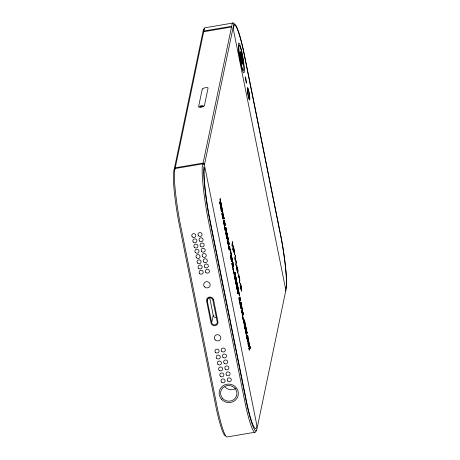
<?xml version="1.0" encoding="UTF-8"?>
<svg xmlns="http://www.w3.org/2000/svg" width="460" height="460" viewBox="0 0 460 460"><rect width="100%" height="100%" fill="white"/><g stroke="black" fill="none" stroke-linecap="round" stroke-linejoin="round"><path stroke-width="0.69" d="M221.145 204.723L220.742 202.32L221.116 204.786L220.771 202.86L221.036 204.378M223.468 216.246L223.06 213.837L223.439 216.309L223.088 214.383L223.359 215.901M228.16 239.568L227.729 237.17L228.131 239.625L227.786 237.699L228.051 239.223M236.75 282.262L236.348 279.852L236.727 282.319L236.377 280.393L236.641 281.917M238.895 292.893L238.487 290.484L238.867 292.957L238.516 291.03L238.786 292.548M246.859 332.476L246.456 330.067L246.83 332.54L246.485 330.608L246.75 332.131M204.183 29.216A47.449 5.175 80.4 0 0 203.423 29.538L173.408 173.224A47.449 5.175 80.4 0 0 178.52 220.915L216.539 409.808A47.449 5.175 80.4 0 0 225.469 435.942M233.065 23L205.235 27.732A48.737 5.313 80.4 0 0 204.458 28.06L174.42 171.867A48.737 5.313 80.4 0 0 179.67 220.857L217.77 410.153A48.737 5.313 80.4 0 0 226.941 437L254.765 432.268M220.087 199.91L220.254 199.111M221.835 207.046L221.95 207.305M222.22 215.55L222.387 214.757L222.669 217.143L222.37 216.315M222.789 218.626L222.933 219.006M223.98 218.184L224.06 217.798L223.928 219.236L223.577 216.418L223.98 218.172M207.31 300.961A2.806 2.691 11.8 0 1 209.53 297.839A2.806 2.691 11.8 0 1 212.819 300.029L217.195 321.764A2.806 2.691 11.8 0 1 214.975 324.886A2.806 2.691 11.8 0 1 211.686 322.702L207.31 300.961L207.874 298.281M224.882 228.775L224.952 228.419C226.015 233.162 224.514 229.753 224.98 227.407L225.417 230.264L225.291 229.942M225.475 231.259L225.779 232.536M226.97 234.128L226.889 234.514L227.021 233.076L227.372 235.894L226.97 234.14M228.631 240.816L228.746 241.074M211.686 322.702L213.227 315.336L209.559 297.103M231.098 253.052L231.207 253.31M231.207 254.087L231.242 255.553L231.374 254.915M231.311 254.397L231.495 255.294M231.368 261.24L231.506 261.619M232.225 264.81L231.995 263.661M232.283 265.305L231.926 263.298L232.398 265.661M233.019 262.602L233.134 262.867M232.863 268.445L232.587 265.667L232.978 267.91L232.524 266.691M234.266 274.948L234.571 276.23M236.13 284.2L235.899 283.049M236.187 284.694L235.83 282.687L236.302 285.05M237.705 287.46L237.814 286.12L238.13 289.202L237.705 287.465M237.538 291.674L237.613 291.318C238.665 296.01 237.182 292.709 237.636 290.306L238.079 293.164L237.952 292.842M239.298 295.372L239.355 295.884L239.487 294.446L239.407 294.831C238.803 291.525 239.338 296.763 239.292 294.25M239.942 297.005L240.057 297.263M239.93 302.059L239.844 303.347L240.057 302.318L239.533 301.467L239.367 298.891L239.154 299.914L239.24 300.351L239.418 299.5L239.539 301.829L239.93 302.047M240.114 304.451L240.183 304.094L240.545 305.888L240.212 303.082L239.993 304.106L240.499 306.383M240.844 308.327L240.988 308.706M242.207 308.257L242.322 308.522M242.88 318.211L242.604 315.439L242.995 317.676L242.523 316.457M246.278 328.963L246.359 328.578L246.226 330.016L245.876 327.198L246.278 328.952M246.117 334.305L245.841 331.528L246.238 333.764L245.766 332.546M248.871 342.435L248.641 341.285M248.923 342.93L248.572 340.923L249.038 343.281M249.504 346.07L249.228 343.292L249.625 345.529L249.147 344.31M256.72 430.077L286.591 286.775A47.449 5.175 80.4 0 0 281.48 239.085L243.461 50.197A47.449 5.175 80.4 0 0 233.778 24.38L203.763 168.067A47.449 5.175 80.4 0 0 208.874 215.757L246.893 404.645A47.449 5.175 80.4 0 0 256.577 430.462L256.72 430.077L255.541 431.94A48.737 5.313 80.4 0 1 245.594 405.421L207.494 216.125A48.737 5.313 80.4 0 1 202.245 167.135L232.288 23.333A48.737 5.313 80.4 0 1 234.571 24.644M203.28 29.923L204.303 28.474M174.167 169.263L175.191 167.831L203.015 163.099L204.522 164.099M174.018 169.97L175.041 168.538L202.866 163.812L204.372 164.812M285.303 290.984L285.982 290.03M203.768 31.033L231.593 26.3M203.619 31.74L231.443 27.013M225.118 224.865L225.475 225.388L224.894 224.618L225.003 223.054L225.118 224.854M226.096 228.16L226.113 229.224L226.101 228.171M239.292 295.36L239.005 293.066L239.269 293.9M223.744 223.117C224.164 225.521 223.405 219.035 223.928 224.273L223.537 220.984L223.755 221.542M222.128 210.053L222.266 210.387L221.984 208.397L222.203 210.726L222.036 208.823L222.209 209.352M228.407 245.416L228.246 244.892L228.551 246.819L228.206 244.151L228.47 246.376L228.436 245.582M225.112 229.919L225.256 230.42L225.262 230.017M237.774 292.825L237.918 293.319L237.923 292.922M224.589 222.312L224.767 222.841L224.52 221.185L224.836 223.295L224.543 220.196L224.532 222.249M226.55 232.053L226.728 232.576L226.475 230.92L226.797 233.03L226.446 230.218L226.492 231.989M223.681 223.077L223.462 220.518L224.066 223.531L223.842 221.708M244.433 324.817L244.266 324.001L244.645 325.668L244.231 323.575L244.536 326.255L244.231 324.329L244.455 325.812L244.427 325.019M229.799 248.199L230.121 249.389L229.62 246.042L229.695 247.888M230.305 250.947L230.615 252.448L230.287 249.659L230.517 251.539L230.287 250.315L230.31 250.746M233.18 265.23L233.49 266.731L233.191 263.959L233.392 265.822L233.162 264.603L233.185 265.029M220.495 207.029L220.817 208.219L220.317 204.873L220.386 206.718M221.191 210.507L221.484 211.692L221.018 208.357L221.087 210.197M224.376 226.32L224.698 227.51L224.198 224.164L224.273 226.009M242.909 313.57L243.219 315.071L242.891 312.277L243.139 314.145L242.805 312.495L243.19 313.898L242.891 312.938L242.914 313.369M235.658 280.485L235.422 279.703L235.727 282.446L235.284 280.059L235.629 281.991L235.681 280.841M230.977 259.106L231.299 260.297L230.799 256.95L230.868 258.796M220.242 200.669L220.512 201.52L220.185 198.542C219.529 201.135 221.323 203.383 220.426 199.72M226.349 234.203L226.021 232.582L225.808 233.611L226.366 236.4L226.09 233.157L226.389 235.117L226.372 234.588M235.14 277.897L234.813 276.276L234.6 277.299L235.163 280.088L234.882 276.851L235.186 278.812L235.163 278.277M235.491 275.977L235.623 276.926L235.296 275.212L235.698 277.386L235.388 274.919L235.761 276.926L235.48 275.379L235.497 275.73M235.974 278.386L236.112 279.341L235.779 277.621L236.181 279.795L235.871 277.334L236.244 279.335L235.963 277.788L235.98 278.139M221.375 205.856L221.513 206.804L221.179 205.091L221.588 207.264L221.271 204.798L221.645 206.804L221.346 205.252L221.381 205.608M221.984 209.967C221.392 206.758 222.646 214.354 222.272 209.461M237.245 283.906L236.923 282.279L237.475 286.517L237.187 283.86M235.945 388.372A8.199 7.854 11.8 0 1 224.957 386.986M216.516 317.521A2.806 2.691 11.8 0 1 213.227 315.336M236.917 288.27L237.354 290.427L237.061 287.805L236.917 288.27M241.655 289.909L241.586 290.967L240.367 284.901L241.494 291.163L240.195 285.97L240.177 283.17L240.511 283.538A3.789 0.414 80.4 0 1 240.971 285.142L241.655 289.909M228.033 243.018L228.12 243.547L227.7 241.46L228.011 244.139L227.74 241.88L228.033 243.018M241.483 311.012L241.77 312.282L241.523 310.034L241.845 312.702L241.402 310.598L241.483 311.012M243.104 319.056L243.466 320.747L243.144 318.078L243.386 320.327L243.024 318.642L243.104 319.056M246.341 335.144L246.623 336.415L246.382 334.167L246.704 336.835L246.261 334.736L246.341 335.144M249.728 346.909L250.09 348.599L249.768 345.931L250.01 348.18L249.648 346.501L249.728 346.909M244.041 323.23L243.576 321.77L243.553 321.229L243.903 323.07L243.788 320.913L244.041 323.23M247.279 339.319L246.813 337.864L246.79 337.318L247.146 339.164L247.026 337.002L247.279 339.319M249.435 350.043L248.975 348.588L248.952 348.047L249.303 349.887L249.188 347.731L249.435 350.043M226.475 236.457L226.929 238.751L226.653 236.037L226.861 238.274L226.475 236.457M244.622 326.617L245.077 328.911L244.8 326.203L244.979 328.457L244.622 326.617M233.582 271.67L234.1 274.407L233.732 270.9L233.582 271.67M234.836 254.012L234.663 254.84L233.208 248.779L232.921 250.142L232.622 248.653L233.318 245.318L234.836 254.012M222.807 217.183C222.513 218.356 221.812 214.521 222.318 214.182L222.807 217.183M221.087 204.039L220.823 202.733L221.087 204.039M223.405 215.556L223.14 214.256L223.405 215.556M228.097 238.878L227.838 237.573L228.097 238.878M231.449 255.996L231.903 258.393L231.449 255.996M236.498 265.983L236.894 269.928L237.969 273.775L237.774 269.267L236.693 265.414L236.498 265.983M236.693 281.572L236.428 280.267L236.693 281.572M238.832 292.203L238.567 290.904L238.832 292.203M241.385 288.73L241.373 289.208L240.534 284.493L241.385 288.73M245.26 324.61L245.715 327.008L245.26 324.61M246.802 331.786L246.537 330.487L246.802 331.786M229.362 249.665L228.844 247.319L229.23 250.194L228.769 246.859L229.362 249.665M241.529 305.043L241.005 302.697L241.431 305.578L240.931 302.231L241.529 305.043M233.387 270.52L233.122 269.198L233.387 270.52M236.745 287.224L236.48 285.907L236.745 287.224M245.559 331.016L245.295 329.693L245.559 331.016M237.36 289.466C236.894 290.904 237.067 286.396 237.36 289.466M233.214 268.881L233.427 270.077L233.237 268.858M236.578 285.585L236.791 286.787L236.601 285.568M245.393 329.372L245.605 330.573L245.393 329.372M241.563 310.54L241.816 311.943L241.563 310.54M243.185 318.584L243.432 319.987L243.185 318.584M246.422 334.673L246.675 336.076L246.422 334.673M249.809 346.438L250.062 347.841L249.809 346.438M233.548 270.325C233.226 273.642 232.639 264.477 233.548 270.325M236.911 287.034C236.549 290.317 236.026 281.192 236.911 287.034M245.72 330.82C245.387 334.127 244.823 324.967 245.72 330.82M234.514 252.747C234.054 253.702 232.95 248.233 233.542 247.181L234.514 252.747M222.864 212.79L222.835 213.796L222.577 210.99L222.864 212.79M227.677 242.253L227.93 243.691L227.706 242.207M229.103 243.794L229.074 244.8L228.815 241.994L229.103 243.794M232.737 261.832L232.708 262.838L232.449 260.032L232.737 261.832M236.066 262.022L235.704 263.965L235.974 265.299L236.348 262.89L235.324 257.893L235.319 255.26L234.623 258.589L234.893 259.923L235.411 258.612L236.066 262.022M239.631 279.737L239.269 281.681L239.539 283.009L239.884 280.197L238.694 273.89L238.188 276.305L238.458 277.633L238.976 276.328L239.631 279.737M240.413 299.983L240.384 300.99L240.126 298.183L240.413 299.983M241.925 307.487L241.897 308.493L241.695 305.405L241.483 306.429L241.925 307.487M242.679 311.236L242.65 312.248L242.391 309.442L242.679 311.236M231.547 256.329L231.823 257.939L231.547 256.329M236.825 267.07C237.285 276.339 238.999 270.773 236.825 267.07M245.358 324.944L245.634 326.56L245.358 324.944M223.617 216.942L223.899 218.529L223.617 216.942M227.343 235.221L227.05 233.783L227.343 235.221M238.079 288.552L237.785 287.109L238.079 288.552M245.916 327.721L246.198 329.308L245.916 327.721M240.885 55.62C241.408 63.486 242.788 59.834 240.885 55.62M245.18 76.969L246.364 83.22L246.094 80.057A8.297 0.903 80.4 0 0 245.674 78.039L245.18 76.969M204.274 169.429L204.205 170.045A45.212 4.928 80.4 0 0 209.076 215.487L246.951 403.673A45.212 4.928 80.4 0 0 256.174 428.272L256.847 425.345L204.815 166.836L204.274 169.429M286.361 285.752L285.683 289.328L233.237 28.779L233.985 25.513A46.293 5.048 80.4 0 1 243.432 50.698L281.376 239.223A46.293 5.048 80.4 0 1 286.361 285.752M225.354 229.724L225.043 227.976L225.354 229.724M238.01 292.629L237.705 290.881L238.01 292.629M202.262 89.073L198.57 106.754A2.961 0.788 -11.4 0 0 201.296 107.094A2.961 0.788 -11.4 0 0 204.372 105.765L208.064 88.084A2.961 0.788 -11.4 0 0 205.338 87.745A2.961 0.788 -11.4 0 0 202.262 89.073M219.834 201.859L219.621 202.889L220.133 204.458L219.834 201.859M221.806 207.178L221.737 208.328L221.806 207.178M222.071 212.957L221.95 214.44L222.071 212.957M222.945 217.885L223.019 218.58L222.945 217.885M227.66 235.664L227.527 237.101L227.66 235.664M227.194 238.458L227.527 240.367L227.154 239.792L227.246 240.252A5.83 0.638 80.4 0 1 227.481 240.471L227.614 240.775L227.194 238.458M228.603 240.948L228.534 242.098L228.603 240.948M232.398 242.621L231.892 245.03L232.162 246.364L232.668 243.949L232.398 242.621M232.587 241.701L232.754 243.518L232.587 241.701M230.914 251.833L230.782 253.264L230.914 251.833M230.627 255.478L230.506 256.962L230.627 255.478M231.069 253.184L230.995 254.334L231.069 253.184M231.524 260.498L231.598 261.194L231.524 260.498M232.122 258.411L232.047 259.566C232.438 259.049 232.334 260.049 232.122 258.411M232.99 262.74L232.921 263.89L232.99 262.74M238.389 288.989L238.263 290.427L238.389 288.989M239.114 297.654L238.993 299.132L239.114 297.654M239.913 297.137L239.844 298.287L239.913 297.137M240.804 306.049L240.683 307.533L240.804 306.049M241 307.585L241.074 308.28L241 307.585M242.178 308.395L242.109 309.546L242.178 308.395M242.104 312.53L242.437 314.439L242.064 313.864L242.15 314.324A5.83 0.638 80.4 0 1 242.391 314.542L242.523 314.847L242.104 312.53M244.605 319.867L244.392 320.896L244.478 321.327L244.657 320.476L245.082 324.323L245.295 323.299L244.772 322.443L244.605 319.867M247.095 332.235L246.962 333.672L247.095 332.235M247.497 339.348L247.836 341.257L247.463 340.682L247.549 341.142A5.83 0.638 80.4 0 1 247.785 341.36L247.923 341.665L247.497 339.348M248.187 338.054L248.273 340.181L248.187 338.054M248.038 342.384L248.124 344.505L248.038 342.384M248.578 344.712L248.917 346.622L248.538 346.046L248.63 346.501A5.83 0.638 80.4 0 1 248.866 346.725L249.004 347.03L248.578 344.712M235.089 272.82L235.106 273.884L235.089 272.832M247.802 335.99L247.819 337.053L247.802 336.001M225.825 228.028L225.59 227.481L226.073 227.798L226.234 230.673L225.825 228.028M234.818 272.688L234.577 272.142L235.066 272.458L235.221 275.333L234.818 272.688M247.532 335.857L247.296 335.311L247.779 335.627L247.934 338.502L247.532 335.857M213.612 299.839L213.325 299.023A3.634 3.479 11.8 0 0 206.448 300.19L211.18 323.708A3.634 3.479 11.8 0 0 218.063 322.535L213.612 299.839M238.429 47.748A15.105 1.644 80.4 0 0 243.409 72.473A15.105 1.644 80.4 0 0 242.247 53.734A15.105 1.644 80.4 0 0 238.429 47.748M238.884 49.341A12.753 1.391 80.4 0 0 243.087 70.219A12.753 1.391 80.4 0 0 242.109 54.401A12.753 1.391 80.4 0 0 238.884 49.341M240.108 53.613A6.452 0.701 80.4 0 0 242.236 64.176A6.452 0.701 80.4 0 0 241.742 56.172A6.452 0.701 80.4 0 0 240.108 53.613M240.287 54.234A5.537 0.604 80.4 0 0 242.109 63.296A5.537 0.604 80.4 0 0 241.69 56.43A5.537 0.604 80.4 0 0 240.287 54.234M247.342 89.527A6.377 0.696 80.4 0 0 249.441 99.964A6.377 0.696 80.4 0 0 248.952 92.052A6.377 0.696 80.4 0 0 247.342 89.527M247.474 89.987A5.692 0.621 80.4 0 0 249.349 99.308A5.692 0.621 80.4 0 0 248.912 92.247A5.692 0.621 80.4 0 0 247.474 89.987M200.433 106.864A1.897 0.506 -11.4 0 0 203.32 105.926A1.897 0.506 -11.4 0 0 200.623 105.944A1.897 0.506 -11.4 0 0 200.433 106.864M222.571 398.389A8.199 7.854 11.8 0 0 236.492 396.02A8.199 7.854 11.8 0 0 227.194 385.584A8.199 7.854 11.8 0 0 222.571 398.389M221.484 399.28A9.643 9.234 11.8 0 0 237.849 396.497A9.643 9.234 11.8 0 0 226.918 384.221A9.643 9.234 11.8 0 0 221.484 399.28M221.49 382.116A2.047 1.961 11.8 0 0 224.969 381.524A2.047 1.961 11.8 0 0 222.646 378.913A2.047 1.961 11.8 0 0 221.49 382.116M227.711 381.058A2.047 1.961 11.8 0 0 231.19 380.466A2.047 1.961 11.8 0 0 228.867 377.855A2.047 1.961 11.8 0 0 227.711 381.058M226.515 375.101A2.047 1.961 11.8 0 0 229.994 374.509A2.047 1.961 11.8 0 0 227.671 371.904A2.047 1.961 11.8 0 0 226.515 375.101M220.288 376.159A2.047 1.961 11.8 0 0 223.767 375.567A2.047 1.961 11.8 0 0 221.444 372.962A2.047 1.961 11.8 0 0 220.288 376.159M225.314 369.15A2.047 1.961 11.8 0 0 228.792 368.558A2.047 1.961 11.8 0 0 226.469 365.947A2.047 1.961 11.8 0 0 225.314 369.15M219.092 370.208A2.047 1.961 11.8 0 0 222.571 369.616A2.047 1.961 11.8 0 0 220.248 367.005A2.047 1.961 11.8 0 0 219.092 370.208M217.89 364.251A2.047 1.961 11.8 0 0 221.369 363.659A2.047 1.961 11.8 0 0 219.046 361.048A2.047 1.961 11.8 0 0 217.89 364.251M224.118 363.193A2.047 1.961 11.8 0 0 227.596 362.601A2.047 1.961 11.8 0 0 225.273 359.99A2.047 1.961 11.8 0 0 224.118 363.193M216.695 358.3A2.047 1.961 11.8 0 0 220.173 357.707A2.047 1.961 11.8 0 0 217.85 355.097A2.047 1.961 11.8 0 0 216.695 358.3M222.922 357.242A2.047 1.961 11.8 0 0 226.4 356.649A2.047 1.961 11.8 0 0 224.072 354.039A2.047 1.961 11.8 0 0 222.922 357.242M221.72 351.285A2.047 1.961 11.8 0 0 225.199 350.692A2.047 1.961 11.8 0 0 222.876 348.082A2.047 1.961 11.8 0 0 221.72 351.285M215.498 352.343A2.047 1.961 11.8 0 0 218.977 351.75A2.047 1.961 11.8 0 0 216.648 349.14A2.047 1.961 11.8 0 0 215.498 352.343M198.473 235.779A2.047 1.961 11.8 0 0 201.952 235.186A2.047 1.961 11.8 0 0 199.629 232.576A2.047 1.961 11.8 0 0 198.473 235.779M192.245 236.837A2.047 1.961 11.8 0 0 195.724 236.244A2.047 1.961 11.8 0 0 193.401 233.634A2.047 1.961 11.8 0 0 192.245 236.837M199.525 241.017A2.047 1.961 11.8 0 0 203.004 240.425A2.047 1.961 11.8 0 0 200.681 237.814A2.047 1.961 11.8 0 0 199.525 241.017M193.303 242.075A2.047 1.961 11.8 0 0 196.782 241.483A2.047 1.961 11.8 0 0 194.459 238.872A2.047 1.961 11.8 0 0 193.303 242.075M200.583 246.255A2.047 1.961 11.8 0 0 204.062 245.663A2.047 1.961 11.8 0 0 201.733 243.052A2.047 1.961 11.8 0 0 200.583 246.255M194.356 247.313A2.047 1.961 11.8 0 0 197.834 246.721A2.047 1.961 11.8 0 0 195.511 244.111A2.047 1.961 11.8 0 0 194.356 247.313M201.635 251.493A2.047 1.961 11.8 0 0 205.114 250.901A2.047 1.961 11.8 0 0 202.791 248.291A2.047 1.961 11.8 0 0 201.635 251.493M195.408 252.552A2.047 1.961 11.8 0 0 198.887 251.959A2.047 1.961 11.8 0 0 196.564 249.349A2.047 1.961 11.8 0 0 195.408 252.552M196.466 257.784A2.047 1.961 11.8 0 0 199.945 257.197A2.047 1.961 11.8 0 0 197.616 254.587A2.047 1.961 11.8 0 0 196.466 257.784M202.687 256.726A2.047 1.961 11.8 0 0 206.166 256.139A2.047 1.961 11.8 0 0 203.843 253.529A2.047 1.961 11.8 0 0 202.687 256.726M203.745 261.964A2.047 1.961 11.8 0 0 207.224 261.372A2.047 1.961 11.8 0 0 204.895 258.767A2.047 1.961 11.8 0 0 203.745 261.964M197.518 263.022A2.047 1.961 11.8 0 0 200.997 262.43A2.047 1.961 11.8 0 0 198.674 259.825A2.047 1.961 11.8 0 0 197.518 263.022M204.798 267.202A2.047 1.961 11.8 0 0 208.276 266.61A2.047 1.961 11.8 0 0 205.953 264A2.047 1.961 11.8 0 0 204.798 267.202M198.57 268.26A2.047 1.961 11.8 0 0 202.049 267.668A2.047 1.961 11.8 0 0 199.726 265.058A2.047 1.961 11.8 0 0 198.57 268.26M205.85 272.441A2.047 1.961 11.8 0 0 209.329 271.848A2.047 1.961 11.8 0 0 207.006 269.238A2.047 1.961 11.8 0 0 205.85 272.441M199.629 273.499A2.047 1.961 11.8 0 0 203.107 272.906A2.047 1.961 11.8 0 0 200.778 270.296A2.047 1.961 11.8 0 0 199.629 273.499M215.113 339.819A3.266 3.128 11.8 0 0 220.656 338.876A3.266 3.128 11.8 0 0 216.953 334.725A3.266 3.128 11.8 0 0 215.113 339.819M204.447 286.804A3.266 3.128 11.8 0 0 209.984 285.861A3.266 3.128 11.8 0 0 206.281 281.704A3.266 3.128 11.8 0 0 204.447 286.804"/></g></svg>
